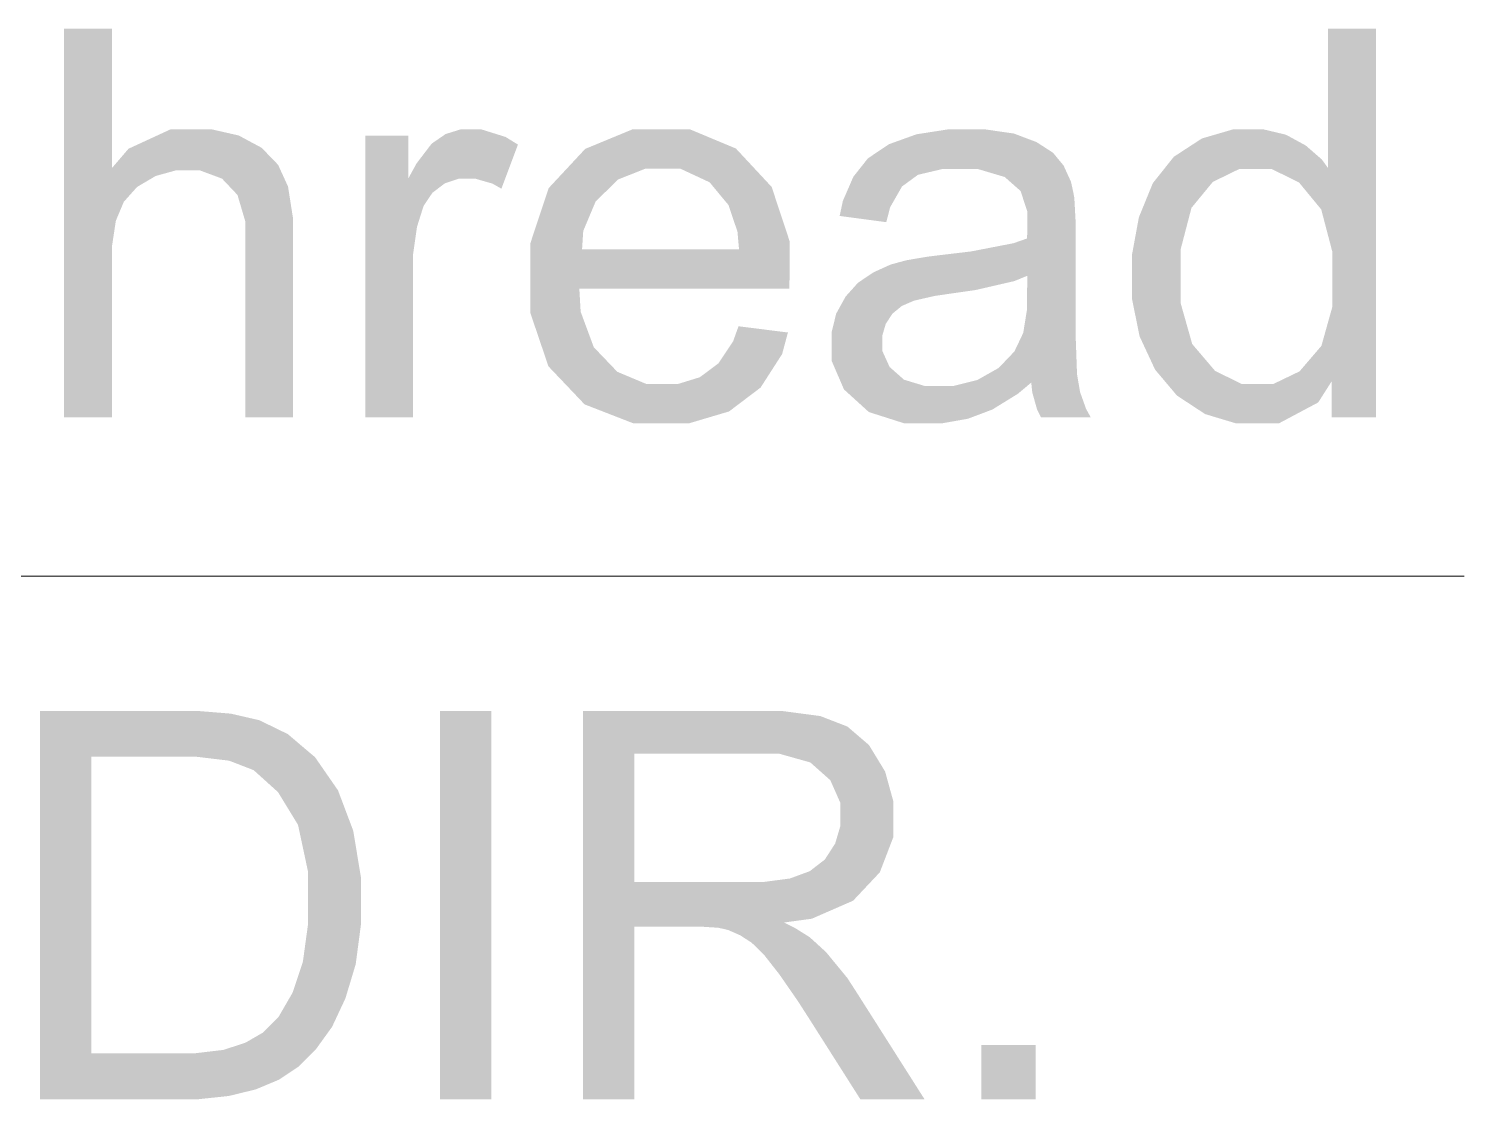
# Model space of a CAD drawing. Header units: millimetres. Extents: x 2 to 579, y 1 to 405.
# Drawn here: x 227.321 to 232.309, y 107.2 to 110.921 of the extents above; entities that cross this region are included whole.
import ezdxf

# ---------------------------------------------------------------- set-up
doc = ezdxf.new("R2010")
doc.units = ezdxf.units.MM
doc.linetypes.add('XKITLINE00', pattern=[0])
doc.layers.add('LinkedObject', color=7, linetype='Continuous', lineweight=0)

# ---------------------------------------------------------------- blocks, each defined once
blk = doc.blocks.new('*A4')
at = {"layer": 'LinkedObject'}
for points in [[(227.61, 110.9205), (227.4439, 109.5705), (227.4439, 110.9205)], [(227.61, 110.4361), (227.4439, 109.5705), (227.61, 110.9205)], [(232.0015, 110.9205), (231.8355, 110.436), (231.8355, 110.9205)], [(232.0015, 110.9205), (231.8503, 110.1453), (231.8355, 110.436)], [(231.8503, 110.1453), (232.0015, 110.9205), (232.0015, 109.5705)], [(227.8139, 110.5709), (227.61, 110.4361), (227.6678, 110.5035)], [(227.902, 110.5709), (227.61, 110.4361), (227.8139, 110.5709)], [(227.831, 110.4278), (227.61, 110.4361), (227.902, 110.5709)], [(227.831, 110.4278), (227.902, 110.5709), (227.8676, 110.4278)], [(227.8676, 110.4278), (227.902, 110.5709), (227.9167, 110.4278)], [(227.902, 110.5709), (227.9926, 110.3995), (227.9167, 110.4278)], [(227.9562, 110.5709), (227.9926, 110.3995), (227.902, 110.5709)], [(228.0504, 110.5495), (227.9926, 110.3995), (227.9562, 110.5709)], [(228.0903, 110.5281), (227.9926, 110.3995), (228.0504, 110.5495)], [(228.4902, 110.5493), (228.64, 110.4004), (228.4902, 109.5705)], [(228.64, 110.4004), (228.4902, 110.5493), (228.64, 110.5493)], [(228.7451, 110.5377), (228.64, 110.4004), (228.721, 110.5211)], [(228.8153, 110.3994), (228.64, 110.4004), (228.7451, 110.5377)], [(228.7692, 110.5543), (228.8423, 110.3994), (228.7451, 110.5377)], [(228.7451, 110.5377), (228.8423, 110.3994), (228.8153, 110.3994)], [(228.8221, 110.5709), (228.8423, 110.3994), (228.7692, 110.5543)], [(228.851, 110.5709), (228.8423, 110.3994), (228.8221, 110.5709)], [(228.851, 110.5709), (228.8725, 110.3994), (228.8423, 110.3994)], [(228.9776, 110.5444), (228.851, 110.5709), (228.8928, 110.5709)], [(229.0207, 110.5178), (228.851, 110.5709), (228.9776, 110.5444)], [(228.9329, 110.3819), (228.851, 110.5709), (229.0207, 110.5178)], [(228.8725, 110.3994), (228.851, 110.5709), (228.9329, 110.3819)], [(229.419, 110.5709), (229.1909, 110.4346), (229.2543, 110.5028)], [(229.5201, 110.5709), (229.1909, 110.4346), (229.419, 110.5709)], [(229.4642, 110.4345), (229.1909, 110.4346), (229.5201, 110.5709)], [(229.4642, 110.4345), (229.5201, 110.5709), (229.5213, 110.4345)], [(229.5201, 110.5709), (229.5842, 110.4345), (229.5213, 110.4345)], [(229.7781, 110.5041), (229.5201, 110.5709), (229.6181, 110.5709)], [(229.8402, 110.4374), (229.5201, 110.5709), (229.7781, 110.5041)], [(229.6868, 110.3867), (229.5201, 110.5709), (229.8402, 110.4374)], [(229.5842, 110.4345), (229.5201, 110.5709), (229.6868, 110.3867)], [(230.3577, 110.5364), (230.4106, 110.4128), (230.3098, 110.5191)], [(230.5165, 110.5709), (230.3577, 110.5364), (230.4055, 110.5536)], [(230.4968, 110.4332), (230.3577, 110.5364), (230.5165, 110.5709)], [(230.4106, 110.4128), (230.3577, 110.5364), (230.4968, 110.4332)], [(230.4968, 110.4332), (230.5165, 110.5709), (230.5552, 110.4332)], [(230.5552, 110.4332), (230.5165, 110.5709), (230.6177, 110.4332)], [(230.5796, 110.5709), (230.6177, 110.4332), (230.5165, 110.5709)], [(230.7439, 110.5562), (230.5796, 110.5709), (230.6422, 110.5709)], [(230.783, 110.5414), (230.5796, 110.5709), (230.7439, 110.5562)], [(230.712, 110.4052), (230.5796, 110.5709), (230.783, 110.5414)], [(230.6177, 110.4332), (230.5796, 110.5709), (230.712, 110.4052)], [(230.712, 110.4052), (230.783, 110.5414), (230.7437, 110.3772)], [(230.7437, 110.3772), (230.783, 110.5414), (230.7671, 110.3565)], [(230.783, 110.5414), (230.7906, 110.2853), (230.7671, 110.3565)], [(230.8981, 110.4673), (230.7906, 110.2853), (230.783, 110.5414)], [(230.8797, 110.4896), (230.783, 110.5414), (230.8222, 110.5267)], [(230.8981, 110.4673), (230.783, 110.5414), (230.8797, 110.4896)], [(231.3972, 110.5391), (231.5273, 110.4332), (231.3485, 110.5074)], [(231.5061, 110.5709), (231.5273, 110.4332), (231.3972, 110.5391)], [(231.5663, 110.5709), (231.5273, 110.4332), (231.5061, 110.5709)], [(231.5273, 110.4332), (231.5663, 110.5709), (231.5825, 110.4332)], [(231.5663, 110.5709), (231.6391, 110.4332), (231.5825, 110.4332)], [(231.6104, 110.5709), (231.6391, 110.4332), (231.5663, 110.5709)], [(231.6889, 110.5522), (231.6391, 110.4332), (231.6104, 110.5709)], [(231.7234, 110.5335), (231.6391, 110.4332), (231.6889, 110.5522)], [(231.7234, 110.5335), (231.7344, 110.3863), (231.6391, 110.4332)], [(231.7579, 110.5147), (231.7344, 110.3863), (231.7234, 110.5335)], [(228.0903, 110.5281), (228.0194, 110.3712), (227.9926, 110.3995)], [(228.1303, 110.5066), (228.0194, 110.3712), (228.0903, 110.5281)], [(228.0194, 110.3712), (228.1303, 110.5066), (228.0462, 110.3429)], [(228.0462, 110.3429), (228.1303, 110.5066), (228.2047, 110.4097)], [(228.2047, 110.4097), (228.1303, 110.5066), (228.1874, 110.4475)], [(228.721, 110.5211), (228.64, 110.4004), (228.6685, 110.4525)], [(228.9329, 110.3819), (229.0207, 110.5178), (228.9632, 110.3645)], [(230.3098, 110.5191), (230.4106, 110.4128), (230.2366, 110.4699)], [(231.435, 110.3881), (231.2998, 110.4756), (231.3485, 110.5074)], [(231.3485, 110.5074), (231.5273, 110.4332), (231.435, 110.3881)], [(231.8139, 110.466), (231.7344, 110.3863), (231.7579, 110.5147)], [(227.61, 110.1631), (227.4439, 109.5705), (227.61, 110.4361)], [(227.61, 110.1631), (227.61, 110.4361), (227.6237, 110.2533)], [(227.6237, 110.2533), (227.61, 110.4361), (227.6375, 110.286)], [(227.6375, 110.286), (227.61, 110.4361), (227.6512, 110.3187)], [(227.6512, 110.3187), (227.61, 110.4361), (227.6973, 110.3705)], [(227.6973, 110.3705), (227.61, 110.4361), (227.7296, 110.3896)], [(227.7296, 110.3896), (227.61, 110.4361), (227.762, 110.4087)], [(227.762, 110.4087), (227.61, 110.4361), (227.831, 110.4278)], [(229.1909, 110.4346), (229.0639, 110.175), (229.1274, 110.3665)], [(229.2906, 110.3199), (229.0639, 110.175), (229.1909, 110.4346)], [(229.1909, 110.4346), (229.3295, 110.3581), (229.2906, 110.3199)], [(229.3295, 110.3581), (229.1909, 110.4346), (229.3683, 110.3963)], [(229.3683, 110.3963), (229.1909, 110.4346), (229.4642, 110.4345)], [(229.6868, 110.3867), (229.8402, 110.4374), (229.7263, 110.3388)], [(229.8402, 110.4374), (229.7521, 110.308), (229.7263, 110.3388)], [(229.7521, 110.308), (229.8402, 110.4374), (229.7834, 110.2154)], [(229.7834, 110.2154), (229.8402, 110.4374), (229.9644, 110.1827)], [(229.9644, 110.1827), (229.8402, 110.4374), (229.9023, 110.3706)], [(230.2113, 110.4379), (230.1385, 110.2698), (230.186, 110.4059)], [(230.355, 110.3721), (230.1385, 110.2698), (230.2113, 110.4379)], [(230.2366, 110.4699), (230.4106, 110.4128), (230.2113, 110.4379)], [(230.355, 110.3721), (230.2113, 110.4379), (230.3828, 110.3925)], [(230.3828, 110.3925), (230.2113, 110.4379), (230.4106, 110.4128)], [(230.9166, 110.4449), (230.7906, 110.2853), (230.8981, 110.4673)], [(230.9423, 110.3885), (230.7906, 110.2853), (230.9166, 110.4449)], [(231.2998, 110.4756), (231.3979, 110.343), (231.2268, 110.3842)], [(231.3979, 110.343), (231.2998, 110.4756), (231.435, 110.3881)], [(231.8355, 110.436), (231.7344, 110.3863), (231.8139, 110.466)], [(231.7344, 110.3863), (231.8355, 110.436), (231.773, 110.3394)], [(231.773, 110.3394), (231.8355, 110.436), (231.8117, 110.2924)], [(231.8355, 110.436), (231.8503, 110.1453), (231.8117, 110.2924)], [(228.2047, 110.4097), (228.073, 110.2524), (228.0462, 110.3429)], [(228.2219, 110.3719), (228.073, 110.2524), (228.2047, 110.4097)], [(228.4902, 109.5705), (228.64, 110.4004), (228.6562, 109.5705)], [(228.64, 110.4004), (228.6562, 110.0826), (228.6562, 109.5705)], [(228.6562, 110.0826), (228.64, 110.4004), (228.6562, 110.1351)], [(228.6562, 110.1351), (228.64, 110.4004), (228.67, 110.2318)], [(228.67, 110.2318), (228.64, 110.4004), (228.6838, 110.276)], [(228.6838, 110.276), (228.64, 110.4004), (228.693, 110.305)], [(228.693, 110.305), (228.64, 110.4004), (228.7237, 110.3504)], [(228.7237, 110.3504), (228.64, 110.4004), (228.7452, 110.3668)], [(228.7452, 110.3668), (228.64, 110.4004), (228.7667, 110.3831)], [(228.7667, 110.3831), (228.64, 110.4004), (228.8153, 110.3994)], [(230.186, 110.4059), (230.1385, 110.2698), (230.1496, 110.3219)], [(230.9497, 110.3544), (230.7906, 110.2853), (230.9423, 110.3885)], [(231.2268, 110.3842), (231.3979, 110.343), (231.2024, 110.3246)], [(228.2391, 110.2623), (228.073, 110.2524), (228.2219, 110.3719)], [(230.3139, 110.3), (230.1385, 110.2698), (230.355, 110.3721)], [(230.7901, 110.2085), (230.9538, 110.3332), (230.7897, 110.1915)], [(230.7897, 110.1915), (230.9538, 110.3332), (230.7906, 110.0619)], [(230.7906, 110.2301), (230.9538, 110.3332), (230.7901, 110.2085)], [(230.7906, 110.2853), (230.9497, 110.3544), (230.9538, 110.3332)], [(230.7906, 110.2853), (230.9538, 110.3332), (230.7906, 110.2347)], [(230.7906, 110.2347), (230.9538, 110.3332), (230.7906, 110.2301)], [(230.958, 110.2568), (230.7906, 110.0619), (230.9538, 110.3332)], [(231.2024, 110.3246), (231.3979, 110.343), (231.3609, 110.298)], [(229.2476, 110.2177), (229.0639, 110.175), (229.2906, 110.3199)], [(230.1385, 110.2698), (230.3139, 110.3), (230.3005, 110.2482)], [(231.2024, 110.3246), (231.1537, 110.059), (231.1781, 110.265)], [(231.3609, 110.298), (231.1537, 110.059), (231.2024, 110.3246)], [(231.3238, 110.1558), (231.1537, 110.059), (231.3609, 110.298)], [(228.2391, 110.1905), (228.073, 110.2524), (228.2391, 110.2623)], [(228.073, 110.2524), (228.2391, 110.1905), (228.073, 110.1902)], [(230.958, 110.2016), (230.7906, 110.0619), (230.958, 110.2568)], [(231.1781, 110.265), (231.1537, 110.059), (231.1537, 110.1322)], [(228.073, 109.5705), (228.2391, 110.1905), (228.2391, 109.5705)], [(228.073, 110.1902), (228.2391, 110.1905), (228.073, 109.5705)], [(229.0639, 110.175), (229.2476, 110.2177), (229.2435, 110.1537)], [(229.7834, 110.2154), (229.9644, 110.1827), (229.7889, 110.1537)], [(229.9644, 110.0616), (229.7889, 110.1537), (229.9644, 110.1827)], [(230.7897, 110.1915), (230.7906, 110.0619), (230.7423, 110.175)], [(230.958, 110.2016), (230.7897, 110.0011), (230.7906, 110.0619)], [(230.958, 109.9806), (230.7897, 110.0011), (230.958, 110.2016)], [(227.61, 110.1055), (227.4439, 109.5705), (227.61, 110.1631)], [(229.2435, 110.1537), (229.0639, 110.0516), (229.0639, 110.175)], [(229.2435, 110.1537), (229.9644, 110.0616), (229.0639, 110.0516)], [(229.7889, 110.1537), (229.9644, 110.0616), (229.2435, 110.1537)], [(230.4945, 110.1345), (230.5199, 109.9993), (230.4453, 110.1285)], [(230.5947, 110.1464), (230.6102, 110.0122), (230.4945, 110.1345)], [(230.4945, 110.1345), (230.6102, 110.0122), (230.5199, 109.9993)], [(230.7423, 110.175), (230.7906, 110.0619), (230.5947, 110.1464)], [(230.5947, 110.1464), (230.7906, 110.0619), (230.6102, 110.0122)], [(231.1537, 110.059), (231.3238, 110.1558), (231.3238, 110.0588)], [(231.8503, 110.1453), (232.0015, 109.5705), (231.8503, 110.045)], [(227.4439, 109.5705), (227.61, 110.1055), (227.61, 109.5705)], [(230.3143, 110.1004), (230.3542, 109.9569), (230.2548, 110.0732)], [(230.3474, 110.1096), (230.3542, 109.9569), (230.3143, 110.1004)], [(230.3718, 110.1161), (230.3966, 109.9753), (230.3474, 110.1096)], [(230.3542, 109.9569), (230.3474, 110.1096), (230.3754, 109.9661)], [(230.3754, 109.9661), (230.3474, 110.1096), (230.3966, 109.9753)], [(230.4453, 110.1285), (230.4688, 109.9919), (230.3718, 110.1161)], [(230.3718, 110.1161), (230.4688, 109.9919), (230.3966, 109.9753)], [(230.4453, 110.1285), (230.5199, 109.9993), (230.4688, 109.9919)], [(229.9644, 110.0542), (229.0639, 110.0516), (229.9644, 110.0616)], [(229.9639, 110.0321), (229.0639, 110.0516), (229.9644, 110.0542)], [(229.0639, 110.0516), (229.1895, 109.6811), (229.0639, 109.9324)], [(229.2386, 109.9369), (229.1895, 109.6811), (229.0639, 110.0516)], [(229.2386, 109.9369), (229.0639, 110.0516), (229.234, 110.0174)], [(229.9635, 110.0174), (229.0639, 110.0516), (229.9639, 110.0321)], [(229.234, 110.0174), (229.0639, 110.0516), (229.9635, 110.0174)], [(230.2019, 110.0373), (230.3101, 109.9122), (230.1592, 109.9897)], [(230.3216, 109.9299), (230.2019, 110.0373), (230.2283, 110.0553)], [(230.3101, 109.9122), (230.2019, 110.0373), (230.3216, 109.9299)], [(230.2548, 110.0732), (230.3542, 109.9569), (230.2283, 110.0553)], [(230.2283, 110.0553), (230.3542, 109.9569), (230.3216, 109.9299)], [(230.6102, 110.0122), (230.7906, 110.0619), (230.7455, 110.0435)], [(231.1537, 110.059), (231.3238, 109.9649), (231.1537, 109.984)], [(231.3238, 109.9649), (231.1537, 110.059), (231.3238, 110.0588)], [(231.8503, 110.045), (232.0015, 109.5705), (231.8503, 109.9539)], [(230.1592, 109.9897), (230.3101, 109.9122), (230.1428, 109.96)], [(230.958, 109.9806), (230.7897, 109.9463), (230.7897, 110.0011)], [(231.1537, 109.984), (231.3238, 109.9649), (231.1807, 109.8512)], [(229.0639, 109.9324), (229.1895, 109.6811), (229.1267, 109.7471)], [(229.2842, 109.8136), (229.1895, 109.6811), (229.2386, 109.9369)], [(230.1428, 109.96), (230.1102, 109.8288), (230.1265, 109.9303)], [(230.2985, 109.8944), (230.1102, 109.8288), (230.1428, 109.96)], [(230.1428, 109.96), (230.3101, 109.9122), (230.2985, 109.8944)], [(230.7763, 109.8633), (230.958, 109.9806), (230.958, 109.8651)], [(230.7897, 109.9463), (230.958, 109.9806), (230.7763, 109.8633)], [(231.1807, 109.8512), (231.3238, 109.9649), (231.2076, 109.7934)], [(231.2076, 109.7934), (231.3238, 109.9649), (231.3634, 109.8247)], [(231.8503, 109.9539), (232.0015, 109.5705), (231.8124, 109.8185)], [(229.9588, 109.8648), (229.7682, 109.8338), (229.7871, 109.8864)], [(230.1265, 109.9303), (230.1102, 109.8288), (230.1102, 109.8647)], [(230.287, 109.855), (230.1102, 109.8288), (230.2985, 109.8944)], [(229.7171, 109.7573), (229.9588, 109.8648), (229.8637, 109.6733)], [(229.7682, 109.8338), (229.9588, 109.8648), (229.7171, 109.7573)], [(229.8637, 109.6733), (229.9588, 109.8648), (229.9386, 109.7898)], [(230.1102, 109.8288), (230.287, 109.855), (230.287, 109.8334)], [(230.287, 109.8002), (230.1102, 109.8288), (230.287, 109.8334)], [(230.6909, 109.7415), (230.958, 109.8651), (230.9633, 109.7189)], [(230.7456, 109.7988), (230.958, 109.8651), (230.6909, 109.7415)], [(230.763, 109.8352), (230.958, 109.8651), (230.7456, 109.7988)], [(230.958, 109.8651), (230.763, 109.8352), (230.7763, 109.8633)], [(229.1895, 109.6811), (229.2842, 109.8136), (229.2522, 109.615)], [(229.3251, 109.7709), (229.2522, 109.615), (229.2842, 109.8136)], [(230.1102, 109.8288), (230.287, 109.8002), (230.1102, 109.7676)], [(230.1102, 109.7676), (230.287, 109.8002), (230.1534, 109.667)], [(230.1534, 109.667), (230.287, 109.8002), (230.1966, 109.6277)], [(230.1966, 109.6277), (230.287, 109.8002), (230.3121, 109.7449)], [(231.3634, 109.8247), (231.3104, 109.6456), (231.2076, 109.7934)], [(231.2076, 109.7934), (231.3104, 109.6456), (231.2345, 109.7356)], [(231.403, 109.7782), (231.3104, 109.6456), (231.3634, 109.8247)], [(231.8124, 109.8185), (231.8476, 109.6945), (231.7744, 109.7741)], [(231.8124, 109.8185), (232.0015, 109.5705), (231.8476, 109.6945)], [(229.3661, 109.7281), (229.2522, 109.615), (229.3251, 109.7709)], [(229.6849, 109.7333), (229.8637, 109.6733), (229.6527, 109.7093)], [(229.7171, 109.7573), (229.8637, 109.6733), (229.6849, 109.7333)], [(230.3121, 109.7449), (230.2399, 109.5883), (230.1966, 109.6277)], [(230.3371, 109.7228), (230.2399, 109.5883), (230.3121, 109.7449)], [(230.6909, 109.7415), (230.9633, 109.7189), (230.6537, 109.7205)], [(231.3104, 109.6456), (231.403, 109.7782), (231.3594, 109.6134)], [(231.3594, 109.6134), (231.403, 109.7782), (231.4426, 109.7317)], [(231.8476, 109.6945), (231.7364, 109.7297), (231.7744, 109.7741)], [(229.3661, 109.7281), (229.5293, 109.5489), (229.2522, 109.615)], [(229.4682, 109.6853), (229.5293, 109.5489), (229.3661, 109.7281)], [(229.5294, 109.6853), (229.5293, 109.5489), (229.4682, 109.6853)], [(229.575, 109.6853), (229.8089, 109.6318), (229.5293, 109.5489)], [(229.575, 109.6853), (229.5293, 109.5489), (229.5294, 109.6853)], [(229.6527, 109.7093), (229.8089, 109.6318), (229.575, 109.6853)], [(229.8089, 109.6318), (229.6527, 109.7093), (229.8637, 109.6733)], [(230.3622, 109.7007), (230.2399, 109.5883), (230.3371, 109.7228)], [(230.2399, 109.5883), (230.3622, 109.7007), (230.3635, 109.5489)], [(230.444, 109.5489), (230.3622, 109.7007), (230.4354, 109.6785)], [(230.3635, 109.5489), (230.3622, 109.7007), (230.444, 109.5489)], [(230.6265, 109.581), (230.5315, 109.6785), (230.6165, 109.6995)], [(230.8041, 109.6907), (230.6165, 109.6995), (230.6537, 109.7205)], [(230.7578, 109.6518), (230.6165, 109.6995), (230.8041, 109.6907)], [(230.669, 109.597), (230.6165, 109.6995), (230.7578, 109.6518)], [(230.6265, 109.581), (230.6165, 109.6995), (230.669, 109.597)], [(230.9633, 109.7189), (230.8041, 109.6907), (230.6537, 109.7205)], [(230.8041, 109.6907), (230.9633, 109.7189), (230.8078, 109.6563)], [(230.8078, 109.6563), (230.9633, 109.7189), (230.9686, 109.6882)], [(230.9686, 109.6882), (230.8247, 109.5962), (230.8078, 109.6563)], [(230.9739, 109.6575), (230.8247, 109.5962), (230.9686, 109.6882)], [(231.4426, 109.7317), (231.5743, 109.5489), (231.3594, 109.6134)], [(231.536, 109.6853), (231.5743, 109.5489), (231.4426, 109.7317)], [(231.5743, 109.5489), (231.536, 109.6853), (231.5899, 109.6853)], [(231.5743, 109.5489), (231.8476, 109.6945), (231.6645, 109.5489)], [(231.6442, 109.6853), (231.8476, 109.6945), (231.5743, 109.5489)], [(231.6442, 109.6853), (231.5743, 109.5489), (231.5899, 109.6853)], [(231.7364, 109.7297), (231.8476, 109.6945), (231.6442, 109.6853)], [(231.6645, 109.5489), (231.8476, 109.6945), (231.8012, 109.6217)], [(231.8476, 109.6945), (232.0015, 109.5705), (231.8476, 109.5705)], [(230.4354, 109.6785), (230.4927, 109.5489), (230.444, 109.5489)], [(230.4837, 109.6785), (230.4927, 109.5489), (230.4354, 109.6785)], [(230.5315, 109.6785), (230.4927, 109.5489), (230.4837, 109.6785)], [(230.4927, 109.5489), (230.5315, 109.6785), (230.584, 109.565)], [(230.584, 109.565), (230.5315, 109.6785), (230.6265, 109.581)], [(230.9739, 109.6575), (230.8378, 109.5705), (230.8247, 109.5962)], [(230.9949, 109.5987), (230.8378, 109.5705), (230.9739, 109.6575)], [(229.2522, 109.615), (229.5293, 109.5489), (229.4222, 109.5489)], [(229.5293, 109.5489), (229.8089, 109.6318), (229.6144, 109.5489)], [(229.6144, 109.5489), (229.8089, 109.6318), (229.7542, 109.5904)], [(230.8378, 109.5705), (230.9949, 109.5987), (231.0106, 109.5705)], [(231.3594, 109.6134), (231.5743, 109.5489), (231.4084, 109.5812)], [(231.4084, 109.5812), (231.5743, 109.5489), (231.5159, 109.5489)], [(227.3599, 108.5499), (227.5381, 108.3906), (227.3599, 107.1999)], [(227.8217, 108.3906), (227.3599, 108.5499), (227.8245, 108.5499)], [(227.5381, 108.3906), (227.3599, 108.5499), (227.8217, 108.3906)], [(227.8245, 108.5499), (227.9014, 108.3906), (227.8217, 108.3906)], [(227.9031, 108.5499), (227.9014, 108.3906), (227.8245, 108.5499)], [(227.9031, 108.5499), (228.0169, 108.3768), (227.9014, 108.3906)], [(228.0232, 108.5402), (228.0169, 108.3768), (227.9031, 108.5499)], [(228.0646, 108.5306), (228.0169, 108.3768), (228.0232, 108.5402)], [(228.9286, 108.5499), (228.7504, 107.1999), (228.7504, 108.5499)], [(228.9286, 107.1999), (228.7504, 107.1999), (228.9286, 108.5499)], [(229.4254, 107.9546), (229.2472, 107.1999), (229.2472, 108.5499)], [(229.2472, 108.5499), (229.4254, 108.4014), (229.4254, 107.9546)], [(229.8519, 108.4014), (229.2472, 108.5499), (229.8446, 108.5499)], [(229.4254, 108.4014), (229.2472, 108.5499), (229.8519, 108.4014)], [(229.8446, 108.5499), (229.9269, 108.4014), (229.8519, 108.4014)], [(230.0716, 108.5317), (229.8446, 108.5499), (229.9347, 108.5499)], [(230.1185, 108.5135), (229.8446, 108.5499), (230.0716, 108.5317)], [(230.0366, 108.3706), (229.8446, 108.5499), (230.1185, 108.5135)], [(229.9269, 108.4014), (229.8446, 108.5499), (230.0366, 108.3706)], [(228.0646, 108.5306), (228.0528, 108.363), (228.0169, 108.3768)], [(228.0528, 108.363), (228.0646, 108.5306), (228.1026, 108.3437)], [(228.2215, 108.4689), (228.0646, 108.5306), (228.1226, 108.5172)], [(228.2624, 108.4339), (228.0646, 108.5306), (228.2215, 108.4689)], [(228.1871, 108.2674), (228.0646, 108.5306), (228.2624, 108.4339)], [(228.1026, 108.3437), (228.0646, 108.5306), (228.1871, 108.2674)], [(230.1185, 108.5135), (230.0714, 108.3397), (230.0366, 108.3706)], [(230.1654, 108.4954), (230.0714, 108.3397), (230.1185, 108.5135)], [(230.0714, 108.3397), (230.1654, 108.4954), (230.1061, 108.3088)], [(230.1061, 108.3088), (230.1654, 108.4954), (230.2684, 108.3851)], [(230.2684, 108.3851), (230.1654, 108.4954), (230.2403, 108.4311)], [(227.3599, 107.1999), (227.5381, 108.3906), (227.5381, 107.3592)], [(228.2624, 108.4339), (228.2218, 108.2106), (228.1871, 108.2674)], [(228.3158, 108.3888), (228.2218, 108.2106), (228.2624, 108.4339)], [(228.3956, 108.2734), (228.2218, 108.2106), (228.3158, 108.3888)], [(230.2684, 108.3851), (230.1409, 108.2301), (230.1061, 108.3088)], [(230.2964, 108.339), (230.1409, 108.2301), (230.2684, 108.3851)], [(230.3245, 108.2373), (230.1409, 108.2301), (230.2964, 108.339)], [(228.2218, 108.2106), (228.3956, 108.2734), (228.2566, 108.1537)], [(228.2566, 108.1537), (228.3956, 108.2734), (228.4221, 108.2032)], [(230.3245, 108.1816), (230.1409, 108.2301), (230.3245, 108.2373)], [(228.4221, 108.2032), (228.2914, 107.9909), (228.2566, 108.1537)], [(228.4485, 108.133), (228.2914, 107.9909), (228.4221, 108.2032)], [(230.1409, 108.2301), (230.3245, 108.1816), (230.1409, 108.1821)], [(230.1229, 108.0888), (230.3245, 108.1816), (230.2316, 107.9394)], [(230.1409, 108.1494), (230.3245, 108.1816), (230.1229, 108.0888)], [(230.3245, 108.1816), (230.1409, 108.1494), (230.1409, 108.1821)], [(230.2316, 107.9394), (230.3245, 108.1816), (230.278, 107.9887)], [(230.278, 107.9887), (230.3245, 108.1816), (230.3245, 108.1098)], [(228.475, 107.9725), (228.2914, 107.9909), (228.4485, 108.133)], [(230.1229, 108.0888), (230.2316, 107.9394), (230.105, 108.061)], [(230.105, 108.061), (230.2316, 107.9394), (230.087, 108.0331)], [(228.475, 107.8823), (228.2914, 107.9909), (228.475, 107.9725)], [(228.2914, 107.9909), (228.475, 107.8823), (228.2914, 107.885)], [(230.0345, 107.9926), (230.2316, 107.9394), (230, 107.9799)], [(230.2316, 107.9394), (230.0345, 107.9926), (230.087, 108.0331)], [(229.4254, 107.9546), (229.4254, 107.7993), (229.2472, 107.1999)], [(229.6322, 107.7993), (229.4254, 107.9546), (229.8087, 107.9546)], [(229.4254, 107.7993), (229.4254, 107.9546), (229.6322, 107.7993)], [(229.6322, 107.7993), (229.8087, 107.9546), (229.6667, 107.7993)], [(229.6667, 107.7993), (229.8087, 107.9546), (229.7163, 107.7961)], [(229.7163, 107.7961), (229.8087, 107.9546), (229.7315, 107.7929)], [(229.7315, 107.7929), (229.8087, 107.9546), (229.7522, 107.7878)], [(229.7522, 107.7878), (229.8087, 107.9546), (229.7929, 107.7699)], [(229.7929, 107.7699), (229.8087, 107.9546), (229.8699, 107.9546)], [(229.7929, 107.7699), (229.8699, 107.9546), (229.8128, 107.757)], [(229.8699, 107.9546), (229.9448, 107.8142), (229.8128, 107.757)], [(229.9655, 107.9672), (229.9448, 107.8142), (229.8699, 107.9546)], [(229.9448, 107.8142), (229.9655, 107.9672), (230.0418, 107.8275)], [(230, 107.9799), (230.2316, 107.9394), (229.9655, 107.9672)], [(230.1852, 107.8901), (229.9655, 107.9672), (230.2316, 107.9394)], [(230.0418, 107.8275), (229.9655, 107.9672), (230.1852, 107.8901)], [(228.475, 107.8823), (228.2914, 107.8086), (228.2914, 107.885)], [(228.475, 107.8054), (228.2914, 107.8086), (228.475, 107.8823)], [(228.2914, 107.8086), (228.475, 107.8054), (228.2736, 107.6785)], [(228.2736, 107.6785), (228.475, 107.8054), (228.4391, 107.6097)], [(228.4391, 107.6097), (228.475, 107.8054), (228.457, 107.6691)], [(229.2472, 107.1999), (229.4254, 107.7993), (229.4254, 107.1999)], [(229.8128, 107.757), (229.9448, 107.8142), (229.8328, 107.7442)], [(229.9448, 107.8142), (229.8781, 107.6991), (229.8328, 107.7442)], [(229.9802, 107.7971), (229.8781, 107.6991), (229.9448, 107.8142)], [(229.8781, 107.6991), (229.9802, 107.7971), (229.9034, 107.6668)], [(229.9034, 107.6668), (229.9802, 107.7971), (229.9287, 107.6346)], [(229.9287, 107.6346), (229.9802, 107.7971), (230.0524, 107.747)], [(230.0524, 107.747), (229.9802, 107.7971), (230.034, 107.7635)], [(230.0524, 107.747), (229.993, 107.5416), (229.9287, 107.6346)], [(230.0915, 107.7111), (229.993, 107.5416), (230.0524, 107.747)], [(230.1653, 107.6213), (229.993, 107.5416), (230.0915, 107.7111)], [(228.4391, 107.6097), (228.2559, 107.6249), (228.2736, 107.6785)], [(228.1887, 107.4858), (228.4391, 107.6097), (228.3471, 107.4131)], [(228.2382, 107.5713), (228.4391, 107.6097), (228.1887, 107.4858)], [(228.2559, 107.6249), (228.4391, 107.6097), (228.2382, 107.5713)], [(228.3471, 107.4131), (228.4391, 107.6097), (228.3751, 107.452)], [(228.3751, 107.452), (228.4391, 107.6097), (228.4211, 107.5503)], [(229.993, 107.5416), (230.1653, 107.6213), (230.0321, 107.4808)], [(230.0321, 107.4808), (230.1653, 107.6213), (230.2001, 107.5674)], [(230.0321, 107.4808), (230.2001, 107.5674), (230.2105, 107.1999)], [(230.2105, 107.1999), (230.2001, 107.5674), (230.4335, 107.1999)], [(228.1569, 107.4541), (228.2576, 107.3129), (228.1343, 107.4315)], [(228.3471, 107.4131), (228.1569, 107.4541), (228.1887, 107.4858)], [(228.319, 107.3742), (228.1569, 107.4541), (228.3471, 107.4131)], [(228.2576, 107.3129), (228.1569, 107.4541), (228.319, 107.3742)], [(228.0738, 107.3965), (228.0632, 107.2229), (228.0358, 107.3841)], [(228.0632, 107.2229), (228.0738, 107.3965), (228.1104, 107.2345)], [(228.2242, 107.2906), (228.0738, 107.3965), (228.1343, 107.4315)], [(228.1909, 107.2683), (228.0738, 107.3965), (228.2242, 107.2906)], [(228.1104, 107.2345), (228.0738, 107.3965), (228.1909, 107.2683)], [(228.1343, 107.4315), (228.2576, 107.3129), (228.2242, 107.2906)], [(230.8199, 107.3889), (230.6309, 107.1999), (230.6309, 107.3889)], [(230.8199, 107.1999), (230.6309, 107.1999), (230.8199, 107.3889)], [(227.5381, 107.3592), (227.8466, 107.1999), (227.3599, 107.1999)], [(227.8263, 107.3592), (227.8466, 107.1999), (227.5381, 107.3592)], [(227.8263, 107.3592), (227.9077, 107.1999), (227.8466, 107.1999)], [(227.8931, 107.3592), (227.9077, 107.1999), (227.8263, 107.3592)], [(228.0632, 107.2229), (227.8931, 107.3592), (227.9978, 107.3716)], [(228.0161, 107.2114), (227.8931, 107.3592), (228.0632, 107.2229)], [(227.9077, 107.1999), (227.8931, 107.3592), (228.0161, 107.2114)], [(228.0358, 107.3841), (228.0632, 107.2229), (227.9978, 107.3716)]]:
    blk.add_hatch(color=7, dxfattribs=at).paths.add_polyline_path(points, flags=17)
at = {"layer": 'LinkedObject', "color": 6, "linetype": 'XKITLINE00', "lineweight": 0}
blk.add_line((232.3087, 109.0182), (219.8972, 109.0182), dxfattribs=at)

msp = doc.modelspace()

# ---------------------------------------------------------------- block references
at = {"lineweight": 0}
msp.add_blockref('*A4', (0, 0), dxfattribs=at)

doc.saveas('drawing.dxf')
